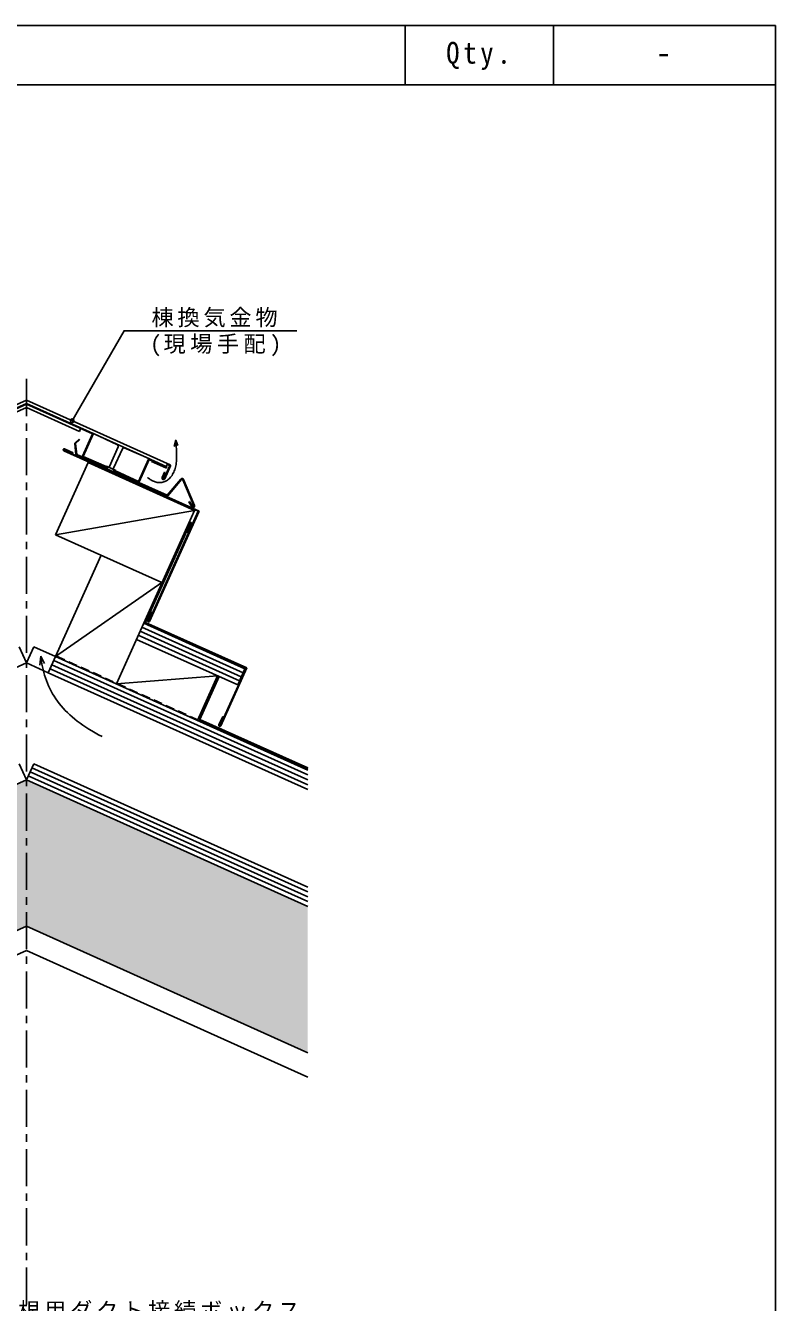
# Model space of a CAD drawing. Units: millimetres, scale not verified. Extents: x -1104 to 916, y -637 to 768.
# Drawn here: x 410 to 916, y -94 to 768 of the extents above; entities that cross this region are included whole.
import ezdxf
from ezdxf.enums import TextEntityAlignment as Align

# ---------------------------------------------------------------- set-up
doc = ezdxf.new("R2010")
doc.units = ezdxf.units.MM
doc.header["$LTSCALE"] = 5
doc.header["$PDMODE"] = 32
doc.header["$PDSIZE"] = 2.5
doc.linetypes.add('CHAIN1', pattern=[8, 5, -1, 1, -1])
doc.linetypes.add('DASHED1', pattern=[1.8, 1.2, -0.6])
doc.layers.add('0-0', color=7, linetype='Continuous')
doc.layers.add('F-0', color=2, linetype='Continuous')
doc.styles.add('ＭＳ ゴシック', font='')
doc.styles.get('ＭＳ ゴシック').set_extended_font_data('MS Gothic')

msp = doc.modelspace()

# ---------------------------------------------------------------- linework, layer by layer
at = {"layer": '0-0', "linetype": 'CHAIN1'}
msp.add_line((410.295, 529.615), (410.295, -446.156), dxfattribs=at)
at = {"layer": '0-0'}
for p, q in [((313.221, 471.603), (410.295, 515.287)), ((315.866, 470.6), (410.295, 513.094)), ((365.725, 492.489), (410.295, 512.546)), ((374.525, 494.256), (410.295, 510.353)), ((507.369, 471.603), (410.295, 515.287)), ((488.811, 477.761), (410.295, 513.094)), ((454.865, 492.489), (410.295, 512.546)), ((446.065, 494.256), (410.295, 510.353)), ((446.065, 494.256), (446.886, 496.08)), ((448.094, 477.442), (454.865, 492.489)), ((448.55, 477.237), (455.321, 492.284)), ((455.526, 492.74), (471.838, 485.087)), ((443.743, 478.58), (443.02, 486.068)), ((443.179, 486.484), (445.8, 488.892)), ((443.518, 486.116), (446.139, 488.524)), ((444.241, 478.628), (443.518, 486.116)), ((446.139, 488.524), (445.8, 488.892)), ((466.403, 470.611), (472.325, 483.771)), ((476.369, 483.048), (492.915, 475.915)), ((511.112, 488.252), (512.622, 484.619)), ((435.437, 481.164), (526.335, 440.26)), ((526.864, 440.46), (435.602, 481.529)), ((441.593, 479.49), (435.848, 482.076)), ((436.012, 482.441), (441.757, 479.855)), ((441.593, 479.49), (441.757, 479.855)), ((505.134, 450.677), (444.036, 478.172)), ((464.486, 469.518), (444.241, 478.628)), ((464.691, 469.974), (448.55, 477.237)), ((448.55, 477.237), (464.163, 470.506)), ((469.139, 469.38), (475.061, 482.54)), ((485.938, 460.412), (492.71, 475.459)), ((486.394, 460.207), (493.166, 475.253)), ((504.77, 470.58), (488.811, 477.761)), ((504.565, 470.124), (493.166, 475.253)), ((494.784, 473.977), (494.989, 474.433)), ((429.969, 424.417), (451.879, 473.107)), ((523.717, 440.779), (451.879, 473.107)), ((464.052, 470.261), (464.258, 470.717)), ((470.641, 467.844), (464.258, 470.717)), ((464.508, 470.056), (464.303, 469.6)), ((464.691, 469.974), (464.486, 469.518)), ((465.147, 469.768), (464.942, 469.312)), ((469.342, 467.881), (469.136, 467.425)), ((469.797, 467.675), (469.592, 467.219)), ((505.34, 451.133), (469.592, 467.219)), ((469.98, 467.593), (469.775, 467.137)), ((485.938, 460.412), (469.797, 467.675)), ((470.436, 467.388), (470.641, 467.844)), ((485.938, 460.412), (470.546, 467.633)), ((504.359, 469.668), (494.784, 473.977)), ((501.897, 463.1), (503.539, 466.747)), ((502.353, 462.895), (503.995, 466.542)), ((503.265, 462.484), (507.163, 471.147)), ((503.539, 466.747), (503.995, 466.542)), ((503.721, 462.279), (507.619, 470.942)), ((504.724, 470.6), (505.34, 471.968)), ((507.163, 471.147), (505.34, 471.968)), ((476.701, 463.034), (476.865, 463.398)), ((490.379, 456.878), (476.701, 463.034)), ((477.753, 462.999), (478.683, 462.142)), ((478.403, 462.268), (478.689, 462.578)), ((480.325, 461.403), (480.611, 461.713)), ((482.248, 460.537), (482.534, 460.847)), ((483.52, 460.404), (484.45, 459.546)), ((484.17, 459.672), (484.456, 459.982)), ((486.093, 458.807), (486.379, 459.117)), ((488.015, 457.942), (488.301, 458.252)), ((489.288, 457.808), (490.218, 456.951)), ((489.938, 457.077), (490.224, 457.387)), ((490.379, 456.878), (490.544, 457.243)), ((505.34, 451.133), (514.679, 462.042)), ((505.719, 450.808), (515.059, 461.717)), ((515.9, 461.587), (523.332, 443.986)), ((523.792, 444.181), (516.36, 461.781)), ((429.969, 424.417), (523.717, 440.779)), ((471.029, 323.695), (523.717, 440.779)), ((492.975, 366.127), (526.335, 440.26)), ((493.339, 365.963), (526.864, 440.46)), ((520.33, 446.921), (519.906, 446.656)), ((519.906, 446.656), (522.023, 443.263)), ((520.33, 446.921), (522.447, 443.527)), ((520.533, 432.241), (490.289, 365.033)), ((490.818, 365.233), (520.898, 432.077)), ((518.86, 426.086), (521.445, 431.831)), ((521.81, 431.667), (519.225, 425.922)), ((501.807, 392.089), (429.969, 424.417)), ((518.86, 426.086), (519.225, 425.922)), ((425.069, 331.22), (460.77, 410.556)), ((429.993, 342.162), (501.807, 392.089)), ((492.063, 366.537), (494.648, 372.283)), ((492.427, 366.373), (495.013, 372.118)), ((495.013, 372.118), (494.648, 372.283)), ((557.89, 333.954), (489.496, 364.732)), ((558.616, 334.285), (490.289, 365.033)), ((559.145, 334.486), (490.818, 365.233)), ((552.965, 323.011), (484.571, 353.789)), ((554.196, 325.747), (485.802, 356.525)), ((555.427, 328.483), (487.033, 359.26)), ((556.658, 331.218), (488.265, 361.996)), ((410.295, 337.869), (405.371, 348.812)), ((410.295, 337.869), (415.219, 348.812)), ((429.993, 342.164), (415.219, 348.812)), ((395.521, 331.22), (410.295, 337.869)), ((425.069, 331.22), (410.295, 337.869)), ((420.072, 342.424), (419.393, 336.466)), ((420.072, 342.424), (422.561, 337.522)), ((600.281, 258.946), (427.531, 336.692)), ((600.281, 262.236), (428.762, 339.428)), ((600.281, 265.526), (429.993, 342.164)), ((600.281, 252.367), (425.069, 331.22)), ((600.281, 255.657), (426.3, 333.956)), ((471.029, 323.695), (539.286, 329.167)), ((525.744, 299.073), (539.286, 329.167)), ((526.951, 299.582), (540.1, 328.801)), ((527.48, 299.782), (540.465, 328.636)), ((541.199, 295.58), (558.616, 334.285)), ((541.564, 295.416), (559.145, 334.486)), ((552.965, 323.011), (557.89, 333.954)), ((526.951, 299.582), (600.281, 266.583)), ((600.281, 267.022), (527.48, 299.782)), ((540.287, 295.991), (542.872, 301.736)), ((540.652, 295.827), (543.237, 301.572)), ((543.237, 301.572), (542.872, 301.736)), ((410.295, 258.914), (405.371, 269.857)), ((410.295, 258.914), (415.219, 269.857)), ((600.281, 186.571), (415.219, 269.857)), ((267.18, 194.506), (410.295, 258.914)), ((600.281, 173.411), (410.295, 258.914)), ((600.281, 176.701), (411.526, 261.65)), ((600.281, 179.991), (412.757, 264.385)), ((600.281, 183.281), (413.988, 267.121)), ((267.18, 95.811), (410.295, 160.219)), ((600.281, 74.717), (410.295, 160.219)), ((267.18, 79.362), (410.295, 143.77)), ((600.281, 58.268), (410.295, 143.77))]:
    msp.add_line(p, q, dxfattribs=at)
at = {"layer": '0-0', "linetype": 'DASHED1'}
msp.add_line((600.281, 266.074), (430.198, 342.619), dxfattribs=at)
at = {"layer": '0-0'}
for points in [[(441.206, 501.377), (476.28, 562.126), (593.003, 562.126)], [(511.474, 472.912), (511.584, 473.871), (511.665, 474.839), (511.719, 475.815), (511.747, 476.794), (511.753, 477.775), (511.738, 478.754), (511.706, 479.73), (511.658, 480.7), (511.599, 481.663), (511.531, 482.619), (511.458, 483.567), (511.382, 484.508), (511.307, 485.443), (511.235, 486.377), (511.17, 487.311), (511.112, 488.252), (510.125, 484.12)], [(491.948, 463.121), (492.383, 462.797), (492.846, 462.461), (493.335, 462.121), (493.847, 461.783), (494.38, 461.455), (494.934, 461.141), (495.505, 460.846), (496.092, 460.576), (496.693, 460.334), (497.307, 460.124), (497.932, 459.949), (498.565, 459.812), (499.205, 459.716), (499.85, 459.662), (500.498, 459.652), (501.147, 459.689), (501.794, 459.772), (502.437, 459.904), (503.074, 460.084), (503.703, 460.314), (504.322, 460.593), (504.927, 460.921), (505.518, 461.299), (506.091, 461.725), (506.645, 462.199), (507.177, 462.719), (507.685, 463.285), (508.168, 463.896), (508.624, 464.549), (509.052, 465.242), (509.45, 465.974), (509.816, 466.742), (510.151, 467.544), (510.453, 468.378), (510.723, 469.24), (510.959, 470.127), (511.163, 471.037), (511.334, 471.966), (511.474, 472.912)], [(461.361, 288.126), (458.992, 289.379), (456.708, 290.643), (454.506, 291.921), (452.384, 293.214), (450.338, 294.523), (448.367, 295.852), (446.469, 297.2), (444.643, 298.571), (442.887, 299.965), (441.199, 301.383), (439.58, 302.828), (438.029, 304.3), (436.543, 305.8), (435.124, 307.329), (433.771, 308.888), (432.483, 310.476), (431.26, 312.093), (430.102, 313.74), (429.009, 315.416), (427.98, 317.119), (427.015, 318.849), (426.114, 320.604), (425.277, 322.382), (424.503, 324.181), (423.792, 325.997), (423.143, 327.827), (422.556, 329.668), (422.029, 331.515), (421.562, 333.364), (421.153, 335.209), (420.802, 337.044), (420.506, 338.863), (420.263, 340.659), (420.072, 342.424)]]:
    msp.add_lwpolyline(points, dxfattribs=at)
for centre, radius, start, end in [((454.865, 492.489), 0.5, 335.77195, 65.77195), ((443.518, 486.116), 0.5, 132.57336, 185.51683), ((471.414, 484.182), 1, 335.77195, 64.86735), ((475.973, 482.13), 1, 66.67654, 155.77195), ((435.725, 481.802), 0.7, 155.772, 245.772), ((435.725, 481.802), 0.7, 65.772, 155.772), ((435.725, 481.802), 0.3, 155.772, 245.772), ((435.725, 481.802), 0.3, 65.772, 155.772), ((444.241, 478.628), 0.5, 185.51683, 245.77195), ((448.55, 477.237), 0.5, 155.77195, 245.77195), ((493.166, 475.253), 0.5, 65.77195, 155.77195), ((464.486, 469.518), 0.5, 245.77195, 335.77195), ((464.691, 469.974), 0.5, 335.77195, 65.77195), ((465.491, 471.022), 1, 284.11272, 335.77195), ((470.051, 468.97), 1, 155.77195, 207.43118), ((469.592, 467.219), 0.5, 155.77195, 245.77195), ((469.797, 467.675), 0.5, 65.77195, 155.77195), ((504.565, 470.124), 0.5, 245.77195, 65.77195), ((507.163, 471.147), 0.5, 335.77195, 65.77195), ((485.938, 460.412), 0.5, 245.77195, 335.77195), ((502.809, 462.689), 1, 155.77195, 335.77195), ((502.809, 462.689), 0.5, 155.77195, 335.77195), ((515.439, 461.392), 1, 22.89304, 139.43195), ((515.439, 461.392), 0.5, 22.89304, 139.43195), ((505.34, 451.133), 0.5, 245.77195, 319.43195), ((522.871, 443.792), 1, 211.95787, 22.89304), ((522.871, 443.792), 0.5, 211.95787, 22.89304), ((521.172, 431.954), 0.7, 65.772, 155.772), ((521.172, 431.954), 0.3, 65.772, 155.772), ((521.172, 431.954), 0.3, 335.772, 65.772), ((521.172, 431.954), 0.7, 335.772, 65.772), ((492.701, 366.25), 0.7, 155.772, 245.772), ((492.701, 366.25), 0.3, 155.772, 245.772), ((492.701, 366.25), 0.7, 245.772, 335.772), ((492.701, 366.25), 0.3, 245.772, 335.772), ((540.925, 295.703), 0.7, 155.772, 245.772), ((540.925, 295.703), 0.3, 155.772, 245.772), ((540.925, 295.703), 0.7, 245.772, 335.772), ((540.925, 295.703), 0.3, 245.772, 335.772)]:
    msp.add_arc(centre, radius, start, end, dxfattribs=at)
msp.add_point((441.206, 501.377), dxfattribs=at)
at = {"layer": '0-0', "color": 254}
for points in [[(410.295, 160.219), (410.295, 258.914), (267.18, 194.506)], [(410.295, 160.219), (600.281, 173.411), (410.295, 258.914)], [(267.18, 194.506), (267.18, 95.811), (410.295, 160.219)], [(410.295, 160.219), (600.281, 74.717), (600.281, 173.411)]]:
    msp.add_solid(points, dxfattribs=at)
at = {"layer": 'F-0', "color": 5}
for p, q in [((666.186, 768.266), (666.186, 728.266)), ((766.186, 768.266), (766.186, 728.266)), ((916.186, 768.266), (916.186, -636.734)), ((-1103.814, 728.266), (916.186, 728.266))]:
    msp.add_line(p, q, dxfattribs=at)
msp.add_lwpolyline([(-1103.814, -636.734), (-1103.814, 768.266), (916.186, 768.266)], dxfattribs=at)

# ---------------------------------------------------------------- texts
at = {"layer": '0-0', "char_height": 11, "attachment_point": 7, "style": 'ＭＳ ゴシック'}
for s, insert in [('\\T1.17;棟換気金物', (494.728, 564.403)), ('\\T1.2;(現場手配)', (493.881, 544.917)), ('\\T1.17;勾配屋根用ダクト接続ボックス', (351.979, -106.163))]:
    msp.add_mtext(s, dxfattribs=dict(at, insert=insert))
at = {"layer": 'F-0', "color": 7, "style": 'ＭＳ ゴシック'}
msp.add_text('-', height=14.66, dxfattribs=at).set_placement((835.686, 738.266), align=Align.BOTTOM_LEFT)
at = {"layer": 'F-0', "color": 7, "insert": (693.811, 738.266), "char_height": 14.66, "attachment_point": 7, "style": 'ＭＳ ゴシック'}
msp.add_mtext('\\T1.28;\\W0.9;Qty.', dxfattribs=at)
msp.add_mtext('\\T1.28;\\W0.9;Qty.', dxfattribs=at)

doc.saveas('drawing.dxf')
